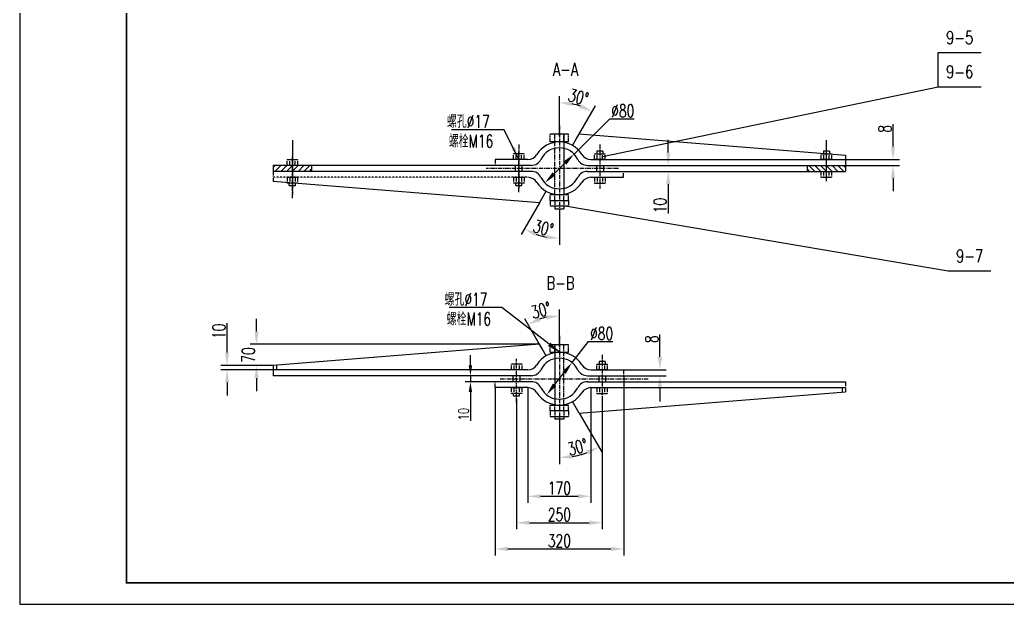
# Model space of a CAD drawing. Extents: x 10804 to 21355, y 4530 to 12940.
# Drawn here: x 17155 to 19467, y 4641 to 6010 of the extents above; entities that cross this region are included whole.
import ezdxf
from ezdxf.enums import TextEntityAlignment as Align

# ---------------------------------------------------------------- set-up
doc = ezdxf.new("R2010")
doc.units = 0
doc.header["$LTSCALE"] = 8
for name, pattern in [('ACAD_ISO10W100', [18, 12, -3, 0, -3]), ('CENTER', [2, 1.25, -0.25, 0.25, -0.25]), ('HIDDEN', [0.375, 0.25, -0.125])]:
    doc.linetypes.add(name, pattern=pattern)
for name, color, linetype in [('BZ', 7, 'Continuous'), ('K1', 4, 'Continuous'), ('tank', 1, 'Continuous'), ('tankx', 2, 'ACAD_ISO10W100')]:
    doc.layers.add(name, color=color, linetype=linetype)
doc.styles.add('hzfs', font='simplex.shx', dxfattribs={"width": 0.7, "bigfont": 'hzfs.shx'})
doc.styles.get("Standard").update_dxf_attribs({"font": 'txt', "width": 0.7, "bigfont": 'hztxt.shx'})
doc.dimstyles.get("Standard").update_dxf_attribs({"dimtxt": 0.18, "dimasz": 0.18, "dimexe": 0.18, "dimexo": 0.0625, "dimgap": 0.09, "dimtad": 0, "dimtih": 1, "dimtoh": 1, "dimdec": 4, "dimzin": 0, "dimdsep": 46, "dimtxsty": 'Standard', "dimcen": 0.09, "dimadec": 0, "dimazin": 0, "dimtfac": 1, "dimtdec": 4, "dimtofl": 0, "dimtmove": 0, "dimatfit": 3, "dimfxl": 1, "dimtolj": 1, "dimtzin": 0, "dimarcsym": 0})

# ---------------------------------------------------------------- blocks, each defined once
blk = doc.blocks.new('BORDER')
for p, q in [((0, 1), (0, 0)), ((0, 0), (1, 0))]:
    blk.add_line(p, q)
blk = doc.blocks.new('*D314')
at = {"color": 0, "lineweight": -2}
for p, q in [((17709, 5279.7), (17709, 5309.7)), ((18371.6, 5249.7), (17694, 5249.7)), ((17748.1, 5200.2), (17694, 5200.2)), ((17709, 5170.2), (17709, 5140.2))]:
    blk.add_line(p, q, dxfattribs=at)
at = {"color": 0}
for points in [[(17704, 5279.7), (17714, 5279.7), (17709, 5249.7)], [(17704, 5170.2), (17714, 5170.2), (17709, 5200.2)]]:
    blk.add_solid(points, dxfattribs=at)
at = {"layer": 'Defpoints', "color": 0}
for p in [(18371.6, 5249.7), (17709, 5200.2), (17748.1, 5200.2)]:
    blk.add_point(p, dxfattribs=at)
at = {"color": 0, "insert": (17690, 5225), "char_height": 30, "attachment_point": 5, "rotation": 90, "style": 'hzfs'}
blk.add_mtext('\\A1;70', dxfattribs=at)
blk = doc.blocks.new('*D315')
at = {"color": 0, "lineweight": -2}
for p, q in [((17640.1, 5230.2), (17640.1, 5299.3)), ((17748.1, 5200.2), (17625.1, 5200.2)), ((17748.1, 5190.2), (17625.1, 5190.2)), ((17640.1, 5160.2), (17640.1, 5130.2))]:
    blk.add_line(p, q, dxfattribs=at)
at = {"color": 0}
for points in [[(17635.1, 5230.2), (17645.1, 5230.2), (17640.1, 5200.2)], [(17635.1, 5160.2), (17645.1, 5160.2), (17640.1, 5190.2)]]:
    blk.add_solid(points, dxfattribs=at)
at = {"layer": 'Defpoints', "color": 0}
for p in [(17640.1, 5200.2), (17748.1, 5200.2), (17748.1, 5190.2)]:
    blk.add_point(p, dxfattribs=at)
at = {"color": 0, "insert": (17621.1, 5280.3), "char_height": 30, "attachment_point": 5, "rotation": 90, "style": 'hzfs'}
blk.add_mtext('\\A1;10', dxfattribs=at)
blk = doc.blocks.new('*D317')
at = {"color": 0, "lineweight": -2}
for p, q in [((18318, 5122.4), (18318, 4816.9)), ((18518.1, 5122.4), (18518.1, 4816.9)), ((18348, 4831.9), (18488.1, 4831.9))]:
    blk.add_line(p, q, dxfattribs=at)
at = {"color": 0}
for points in [[(18348, 4836.9), (18348, 4826.9), (18318, 4831.9)], [(18488.1, 4836.9), (18488.1, 4826.9), (18518.1, 4831.9)]]:
    blk.add_solid(points, dxfattribs=at)
at = {"layer": 'Defpoints', "color": 0}
for p in [(18318, 5122.4), (18518.1, 5122.4), (18518.1, 4831.9)]:
    blk.add_point(p, dxfattribs=at)
at = {"color": 0, "insert": (18418, 4850.9), "char_height": 30, "attachment_point": 5, "style": 'hzfs'}
blk.add_mtext('\\A1;250', dxfattribs=at)
blk = doc.blocks.new('*D318')
at = {"color": 0, "lineweight": -2}
for p, q in [((18568.6, 5176.2), (18568.6, 4755.6)), ((18267.5, 5148.2), (18267.5, 4755.6)), ((18297.5, 4770.6), (18538.6, 4770.6))]:
    blk.add_line(p, q, dxfattribs=at)
at = {"color": 0}
for points in [[(18297.5, 4775.6), (18297.5, 4765.6), (18267.5, 4770.6)], [(18538.6, 4775.6), (18538.6, 4765.6), (18568.6, 4770.6)]]:
    blk.add_solid(points, dxfattribs=at)
at = {"layer": 'Defpoints', "color": 0}
for p in [(18568.6, 5176.2), (18267.5, 5148.2), (18568.6, 4770.6)]:
    blk.add_point(p, dxfattribs=at)
at = {"color": 0, "insert": (18418, 4789.6), "char_height": 30, "attachment_point": 5, "style": 'hzfs'}
blk.add_mtext('\\A1;320', dxfattribs=at)
blk = doc.blocks.new('*D319')
at = {"color": 0, "lineweight": -2}
for p, q in [((18418, 5762.1), (18418, 5830.5)), ((18468.2, 5748.6), (18502.4, 5807.9))]:
    blk.add_line(p, q, dxfattribs=at)
blk.add_arc((18418, 5661.7), 153.8, 71.1942, 78.8058, dxfattribs=at)
at = {"color": 0}
for points in [[(18447.4, 5807.6), (18448.4, 5817.6), (18418, 5815.5)], [(18469.7, 5811.9), (18465.5, 5802.8), (18494.9, 5794.9)]]:
    blk.add_solid(points, dxfattribs=at)
at = {"layer": 'Defpoints', "color": 0}
for p in [(18470.6, 5806.2), (18418, 5762.1), (18418, 5736.9), (18468.2, 5748.6), (18458.2, 5731.3)]:
    blk.add_point(p, dxfattribs=at)
at = {"color": 0, "insert": (18462.8, 5828.6), "char_height": 30, "attachment_point": 5, "rotation": 345, "style": 'hzfs'}
blk.add_mtext('\\A1;30%%D', dxfattribs=at)
blk = doc.blocks.new('*D320')
at = {"color": 0, "lineweight": -2}
for p, q in [((18452.5, 5695.2), (18535.9, 5777.4)), ((18535.9, 5777.4), (18592.9, 5777.4)), ((18405.5, 5648.8), (18431.2, 5674.1))]:
    blk.add_line(p, q, dxfattribs=at)
at = {"color": 0}
for points in [[(18427.7, 5677.7), (18434.7, 5670.6), (18452.5, 5695.2)], [(18402, 5652.4), (18409.1, 5645.3), (18384.2, 5627.8)]]:
    blk.add_solid(points, dxfattribs=at)
at = {"layer": 'Defpoints', "color": 0}
for p in [(18452.5, 5695.2), (18384.2, 5627.8)]:
    blk.add_point(p, dxfattribs=at)
at = {"color": 0, "insert": (18566.4, 5796.4), "char_height": 30, "attachment_point": 5, "style": 'hzfs'}
blk.add_mtext('\\A1;%%C80', dxfattribs=at)
blk = doc.blocks.new('*D321')
at = {"color": 0, "lineweight": -2}
for p, q in [((18672.9, 5698.7), (18672.9, 5728.7)), ((18568.6, 5668.7), (18687.9, 5668.7)), ((18568.6, 5654.7), (18687.9, 5654.7)), ((18672.9, 5624.7), (18672.9, 5555.7))]:
    blk.add_line(p, q, dxfattribs=at)
at = {"color": 0}
for points in [[(18667.9, 5698.7), (18677.9, 5698.7), (18672.9, 5668.7)], [(18667.9, 5624.7), (18677.9, 5624.7), (18672.9, 5654.7)]]:
    blk.add_solid(points, dxfattribs=at)
at = {"layer": 'Defpoints', "color": 0}
for p in [(18568.6, 5668.7), (18672.9, 5668.7), (18568.6, 5654.7)]:
    blk.add_point(p, dxfattribs=at)
at = {"color": 0, "insert": (18653.9, 5574.7), "char_height": 30, "attachment_point": 5, "rotation": 90, "style": 'hzfs'}
blk.add_mtext('\\A1;10', dxfattribs=at)
blk = doc.blocks.new('*D322')
at = {"color": 0, "lineweight": -2}
for p, q in [((18418, 5269.4), (18418, 5331.1)), ((18367.9, 5256.1), (18337.1, 5309.4))]:
    blk.add_line(p, q, dxfattribs=at)
blk.add_arc((18418, 5169.2), 146.9, 101.7217, 108.2783, dxfattribs=at)
at = {"color": 0}
for points in [[(18387.7, 5318), (18388.7, 5308.1), (18418, 5316.1)], [(18374, 5304.1), (18369.9, 5313.3), (18344.6, 5296.4)]]:
    blk.add_solid(points, dxfattribs=at)
at = {"layer": 'Defpoints', "color": 0}
for p in [(18392.5, 5313.9), (18367.9, 5256.1), (18418, 5269.4), (18377.9, 5238.8), (18418, 5234.4)]:
    blk.add_point(p, dxfattribs=at)
at = {"color": 0, "insert": (18375.1, 5329.5), "char_height": 30, "attachment_point": 5, "rotation": 15, "style": 'hzfs'}
blk.add_mtext('\\A1;30%%d', dxfattribs=at)
blk = doc.blocks.new('*D323')
at = {"color": 0, "lineweight": -2}
for p, q in [((18447.7, 5206.9), (18486.5, 5256.1)), ((18486.5, 5256.1), (18543.5, 5256.1)), ((18406.9, 5155.1), (18429.2, 5183.4))]:
    blk.add_line(p, q, dxfattribs=at)
at = {"color": 0}
for points in [[(18425.2, 5186.5), (18433.1, 5180.3), (18447.7, 5206.9)], [(18403, 5158.2), (18410.8, 5152), (18388.3, 5131.5)]]:
    blk.add_solid(points, dxfattribs=at)
at = {"layer": 'Defpoints', "color": 0}
for p in [(18447.7, 5206.9), (18388.3, 5131.5)]:
    blk.add_point(p, dxfattribs=at)
at = {"color": 0, "insert": (18517, 5275.1), "char_height": 30, "attachment_point": 5, "style": 'hzfs'}
blk.add_mtext('\\A1;%%C80', dxfattribs=at)
blk = doc.blocks.new('*D324')
at = {"color": 0, "lineweight": -2}
for p, q in [((18344.2, 5148.2), (18344.2, 4878.8)), ((18491.9, 5148.2), (18491.9, 4878.8)), ((18374.2, 4893.8), (18461.9, 4893.8))]:
    blk.add_line(p, q, dxfattribs=at)
at = {"color": 0}
for points in [[(18374.2, 4898.8), (18374.2, 4888.8), (18344.2, 4893.8)], [(18461.9, 4898.8), (18461.9, 4888.8), (18491.9, 4893.8)]]:
    blk.add_solid(points, dxfattribs=at)
at = {"layer": 'Defpoints', "color": 0}
for p in [(18344.2, 5148.2), (18491.9, 5148.2), (18491.9, 4893.8)]:
    blk.add_point(p, dxfattribs=at)
at = {"color": 0, "insert": (18418, 4912.8), "char_height": 30, "attachment_point": 5, "style": 'hzfs'}
blk.add_mtext('\\A1;170', dxfattribs=at)
blk = doc.blocks.new('*D325')
at = {"color": 0, "lineweight": -2}
for p, q in [((18209.8, 5200.2), (18209.8, 5224.2)), ((18267.8, 5176.2), (18197.8, 5176.2)), ((18267.5, 5162.2), (18197.8, 5162.2)), ((18209.8, 5176.2), (18209.8, 5162.2)), ((18209.8, 5138.2), (18209.8, 5070.4))]:
    blk.add_line(p, q, dxfattribs=at)
at = {"color": 0}
for points in [[(18205.8, 5200.2), (18213.8, 5200.2), (18209.8, 5176.2)], [(18205.8, 5138.2), (18213.8, 5138.2), (18209.8, 5162.2)]]:
    blk.add_solid(points, dxfattribs=at)
at = {"layer": 'Defpoints', "color": 0}
for p in [(18209.8, 5162.2), (18267.5, 5162.2), (18267.8, 5176.2)]:
    blk.add_point(p, dxfattribs=at)
at = {"color": 0, "insert": (18193.8, 5086.4), "char_height": 24, "attachment_point": 5, "rotation": 90, "style": 'hzfs'}
blk.add_mtext('\\A1;10', dxfattribs=at)
blk = doc.blocks.new('*D326')
at = {"color": 0, "lineweight": -2}
for p, q in [((18464.5, 5088.7), (18517.9, 4996.2)), ((18418, 5067.3), (18418, 4969.4))]:
    blk.add_line(p, q, dxfattribs=at)
blk.add_arc((18418, 5169.2), 184.8, 279.3126, 290.6874, dxfattribs=at)
at = {"color": 0}
for points in [[(18481.2, 5000.9), (18485.5, 4991.8), (18510.4, 5009.2)], [(18448.3, 4981.9), (18447.5, 4991.9), (18418, 4984.4)]]:
    blk.add_solid(points, dxfattribs=at)
at = {"layer": 'Defpoints', "color": 0}
for p in [(18418, 5234.4), (18449, 5115.5), (18464.5, 5088.7), (18418, 5067.3), (18450.1, 4987.3)]:
    blk.add_point(p, dxfattribs=at)
at = {"color": 0, "insert": (18460.9, 5009.1), "char_height": 30, "attachment_point": 5, "rotation": 15, "style": 'hzfs'}
blk.add_mtext('\\A1;30%%D', dxfattribs=at)
blk = doc.blocks.new('*D327')
at = {"color": 0, "lineweight": -2}
for p, q in [((18653.4, 5220.2), (18653.4, 5272.7)), ((18568.6, 5190.2), (18668.4, 5190.2)), ((18568.6, 5176.2), (18668.4, 5176.2)), ((18653.4, 5146.2), (18653.4, 5116.2))]:
    blk.add_line(p, q, dxfattribs=at)
at = {"color": 0}
for points in [[(18648.4, 5220.2), (18658.4, 5220.2), (18653.4, 5190.2)], [(18648.4, 5146.2), (18658.4, 5146.2), (18653.4, 5176.2)]]:
    blk.add_solid(points, dxfattribs=at)
at = {"layer": 'Defpoints', "color": 0}
for p in [(18568.6, 5190.2), (18653.4, 5190.2), (18568.6, 5176.2)]:
    blk.add_point(p, dxfattribs=at)
at = {"color": 0, "insert": (18634.4, 5261.7), "char_height": 30, "attachment_point": 5, "rotation": 90, "style": 'hzfs'}
blk.add_mtext('\\A1;8', dxfattribs=at)
blk = doc.blocks.new('*D328')
at = {"color": 0, "lineweight": -2}
for p, q in [((18371.6, 5581.2), (18328.7, 5506.9)), ((18418, 5559.8), (18418, 5483))]:
    blk.add_line(p, q, dxfattribs=at)
blk.add_arc((18418, 5661.7), 163.7, 250.512, 259.488, dxfattribs=at)
at = {"color": 0}
for points in [[(18361.3, 5502.8), (18365.5, 5511.9), (18336.2, 5519.9)], [(18388.6, 5505.7), (18387.7, 5495.8), (18418, 5498)]]:
    blk.add_solid(points, dxfattribs=at)
at = {"layer": 'Defpoints', "color": 0}
for p in [(18418, 5726.9), (18387, 5608), (18371.6, 5581.2), (18418, 5559.8), (18362, 5507.9)]:
    blk.add_point(p, dxfattribs=at)
at = {"color": 0, "insert": (18380.6, 5521.9), "char_height": 30, "attachment_point": 5, "rotation": 345, "style": 'hzfs'}
blk.add_mtext('\\A1;30%%d', dxfattribs=at)
blk = doc.blocks.new('*D224')
at = {"color": 0, "lineweight": -2}
for p, q in [((19199.2, 5712.7), (19199.2, 5765.2)), ((19088, 5682.7), (19214.2, 5682.7)), ((19088, 5668.7), (19214.2, 5668.7)), ((19199.2, 5638.7), (19199.2, 5608.7))]:
    blk.add_line(p, q, dxfattribs=at)
at = {"color": 0}
for points in [[(19194.2, 5712.7), (19204.2, 5712.7), (19199.2, 5682.7)], [(19194.2, 5638.7), (19204.2, 5638.7), (19199.2, 5668.7)]]:
    blk.add_solid(points, dxfattribs=at)
at = {"layer": 'Defpoints', "color": 0}
for p in [(19088, 5682.7), (19088, 5668.7), (19199.2, 5682.7)]:
    blk.add_point(p, dxfattribs=at)
at = {"color": 0, "insert": (19180.2, 5754.2), "char_height": 30, "attachment_point": 5, "rotation": 90, "style": 'hzfs'}
blk.add_mtext('\\A1;8', dxfattribs=at)

msp = doc.modelspace()

# ---------------------------------------------------------------- hatches: boundary and pattern name
h = msp.add_hatch()
h.set_pattern_fill('ANSI31', color=256, scale=3, angle=90, style=0)
h.set_pattern_definition([(45, (44723.543, 13147.826), (6.735192, -6.735192), [])])
h.paths.add_polyline_path([(17838.03788, 5668.72723), (17838.03788, 5654.72723), (17748.10038, 5654.72723), (17748.10038, 5668.72723)])
h = msp.add_hatch()
h.set_pattern_fill('ANSI31', color=256, scale=3, angle=90, style=0)
h.set_pattern_definition([(135, (-7887.468, 13147.826), (-6.735192, -6.735192), [])])
h.paths.add_polyline_path([(18998.03788, 5668.72723), (18998.03788, 5654.72723), (19087.97538, 5654.72723), (19087.97538, 5668.72723)])

# ---------------------------------------------------------------- linework, layer by layer
for p, q in [((17154.7009, 7611.05802), (17154.7009, 4641.05802)), ((17154.7009, 4641.05802), (21354.7009, 4641.05802))]:
    msp.add_line(p, q)
at = {"color": 0, "linetype": 'ByBlock'}
for p, q in [((18418.03788, 5736.86064), (18418.03788, 5762.06915)), ((18458.19497, 5731.28135), (18468.20884, 5748.62588)), ((18377.88079, 5238.78096), (18367.86692, 5256.12548)), ((18418.03788, 5244.36024), (18418.03788, 5269.56875))]:
    msp.add_line(p, q, dxfattribs=at)
at = {"color": 7, "linetype": 'CENTER'}
for p, q in [((18418.03788, 5761.87955), (18418.03788, 5726.94655)), ((18322.9891, 5717.78148), (18322.9891, 5614.89661)), ((18418.03788, 5726.94658), (18418.03788, 5559.794)), ((18513.08666, 5717.78148), (18513.08666, 5614.89661)), ((18513.08666, 5717.55079), (18513.08666, 5620.63873)), ((17793.21001, 5703.78148), (17793.21001, 5600.89661)), ((17793.21001, 5592.31125), (17793.21001, 5689.22332)), ((18322.9891, 5605.90366), (18322.9891, 5702.81572)), ((18556.4687, 5661.72723), (18246.90823, 5661.72723)), ((18418.03788, 5269.37915), (18418.03788, 5234.44615)), ((18418.03788, 5234.44618), (18418.03788, 5067.2936)), ((18518.08666, 5225.28108), (18518.08666, 5122.39621)), ((18518.08666, 5225.0504), (18518.08666, 5128.13834)), ((18317.9891, 5113.17258), (18317.9891, 5216.05745)), ((18317.9891, 5113.40326), (18317.9891, 5210.31532)), ((18279.60706, 5169.22683), (18625.84238, 5169.22683))]:
    msp.add_line(p, q, dxfattribs=at)
at = {"color": 1}
for p, q in [((18439.37121, 5741.73708), (18396.70455, 5741.73708)), ((18449.03788, 5715.4208), (18464.51227, 5742.22322)), ((18464.51227, 5742.22322), (19087.97538, 5692.72723)), ((18439.37121, 5723.72723), (18396.70455, 5723.72723)), ((18335.66739, 5696.02021), (18310.77913, 5696.02021)), ((18500.64253, 5696.06023), (18525.5308, 5696.06023)), ((18520.1976, 5701.9121), (18505.97573, 5701.9121)), ((19030.73492, 5696.06023), (19055.62318, 5696.06023)), ((19050.28998, 5701.9121), (19036.06812, 5701.9121)), ((19087.97538, 5692.72723), (19087.97538, 5654.72723)), ((17748.10038, 5668.72723), (17748.10038, 5654.72723)), ((18267.51295, 5668.72723), (17748.10038, 5668.72723)), ((17805.74714, 5682.02021), (17780.85887, 5682.02021)), ((17805.74714, 5668.72723), (17780.85887, 5668.72723)), ((17838.03788, 5668.72723), (17838.03788, 5654.72723)), ((18344.19345, 5682.72723), (18267.51295, 5682.72723)), ((18352.42538, 5668.72723), (18267.51295, 5668.72723)), ((18335.66739, 5682.72723), (18310.77913, 5682.72723)), ((18483.65038, 5668.72723), (19087.97538, 5668.72723)), ((18491.88231, 5682.72723), (19087.97538, 5682.72723)), ((18525.5308, 5682.72723), (18500.64253, 5682.72723)), ((18525.5308, 5682.72723), (18500.64253, 5682.72723)), ((18998.03788, 5668.72723), (18998.03788, 5654.72723)), ((19055.62318, 5682.72723), (19030.73492, 5682.72723)), ((19055.62318, 5682.72723), (19030.73492, 5682.72723)), ((18352.42538, 5654.72723), (17748.10038, 5654.72723)), ((17838.03788, 5654.72723), (17748.10038, 5654.72723)), ((18483.65038, 5654.72723), (18568.56281, 5654.72723)), ((18568.56281, 5654.72723), (19087.97538, 5654.72723)), ((19030.32862, 5654.72723), (19055.21689, 5654.72723)), ((19030.32862, 5641.43424), (19055.21689, 5641.43424)), ((18371.56349, 5581.23123), (17748.10038, 5630.72723)), ((17780.45258, 5640.72723), (17805.34084, 5640.72723)), ((17780.45258, 5640.72723), (17805.34084, 5640.72723)), ((17805.34084, 5627.39423), (17780.45258, 5627.39423)), ((17785.78578, 5621.54236), (17800.00764, 5621.54236)), ((18310.54496, 5640.72723), (18335.43323, 5640.72723)), ((18310.54496, 5640.72723), (18335.43323, 5640.72723)), ((18335.43323, 5627.39423), (18310.54496, 5627.39423)), ((18315.87816, 5621.54236), (18330.10003, 5621.54236)), ((18491.88231, 5640.72723), (18568.56281, 5640.72723)), ((18500.40836, 5640.72723), (18525.29663, 5640.72723)), ((18500.40836, 5627.43424), (18525.29663, 5627.43424)), ((18371.56349, 5581.23123), (18387.03788, 5608.03365)), ((18439.37121, 5599.72723), (18396.70455, 5599.72723)), ((18396.70455, 5586.39389), (18439.37121, 5586.39389)), ((18396.70455, 5586.39389), (18439.37121, 5586.39389)), ((18439.37121, 5573.06056), (18396.70455, 5573.06056)), ((18407.37121, 5567.20854), (18428.70455, 5567.20854)), ((18371.56349, 5249.72283), (17748.10038, 5200.22683)), ((18387.03788, 5222.9204), (18371.56349, 5249.72283)), ((18396.70455, 5249.23668), (18439.37121, 5249.23668)), ((18396.70455, 5231.22683), (18439.37121, 5231.22683)), ((18330.66739, 5203.51981), (18305.77913, 5203.51981)), ((18505.64253, 5203.55983), (18530.5308, 5203.55983)), ((18525.1976, 5209.4117), (18510.97573, 5209.4117)), ((17748.10038, 5200.22683), (17748.10038, 5176.22683)), ((18344.19345, 5190.22683), (17748.10038, 5190.22683)), ((17756.03788, 5200.85698), (17756.03788, 5190.22683)), ((18330.66739, 5190.22683), (18305.77913, 5190.22683)), ((18491.88231, 5190.22683), (18568.56281, 5190.22683)), ((18530.5308, 5190.22683), (18505.64253, 5190.22683)), ((18530.5308, 5190.22683), (18505.64253, 5190.22683)), ((18352.42538, 5176.22683), (17748.10038, 5176.22683)), ((18352.42538, 5162.22683), (18267.51295, 5162.22683)), ((18483.65038, 5176.22683), (18568.56281, 5176.22683)), ((18483.65038, 5162.22683), (19087.97538, 5162.22683)), ((18344.19345, 5148.22683), (18267.51295, 5148.22683)), ((18305.54496, 5148.22683), (18330.43323, 5148.22683)), ((18305.54496, 5148.22683), (18330.43323, 5148.22683)), ((18330.43323, 5134.89383), (18305.54496, 5134.89383)), ((18464.51227, 5088.73083), (19087.97538, 5138.22683)), ((18491.88231, 5148.22683), (19087.97538, 5148.22683)), ((18505.40836, 5148.22683), (18530.29663, 5148.22683)), ((18505.40836, 5134.93384), (18530.29663, 5134.93384)), ((18310.87816, 5129.04196), (18325.10003, 5129.04196)), ((18464.51227, 5088.73083), (18449.03788, 5115.53325)), ((18396.70455, 5107.22683), (18439.37121, 5107.22683)), ((18439.37121, 5093.8935), (18396.70455, 5093.8935)), ((18439.37121, 5093.8935), (18396.70455, 5093.8935)), ((18396.70455, 5080.56016), (18439.37121, 5080.56016)), ((18428.70455, 5074.70815), (18407.37121, 5074.70815))]:
    msp.add_line(p, q, dxfattribs=at)
at = {"color": 1, "linetype": 'CENTER'}
for p, q in [((18396.70455, 5723.72723), (18396.70455, 5741.73708)), ((18407.37121, 5586.39389), (18407.37121, 5741.73708)), ((18428.70455, 5723.72723), (18428.70455, 5741.73708)), ((18439.37121, 5723.72723), (18439.37121, 5741.73708)), ((18310.77913, 5682.72723), (18310.77913, 5696.02021)), ((18317.00119, 5682.72723), (18317.00119, 5696.02021)), ((18329.44533, 5682.72723), (18329.44533, 5696.02021)), ((18335.66739, 5682.72723), (18335.66739, 5696.02021)), ((18500.64253, 5682.72723), (18500.64253, 5696.06023)), ((18505.97573, 5701.9121), (18505.97573, 5696.06023)), ((18506.8646, 5682.72723), (18506.8646, 5696.06023)), ((18519.30873, 5682.72723), (18519.30873, 5696.06023)), ((18520.1976, 5701.9121), (18520.1976, 5696.06023)), ((18525.5308, 5682.72723), (18525.5308, 5696.06023)), ((19030.73492, 5682.72723), (19030.73492, 5696.06023)), ((19036.06812, 5701.9121), (19036.06812, 5696.06023)), ((19036.95698, 5682.72723), (19036.95698, 5696.06023)), ((19049.40112, 5682.72723), (19049.40112, 5696.06023)), ((19050.28998, 5701.9121), (19050.28998, 5696.06023)), ((19055.62318, 5682.72723), (19055.62318, 5696.06023)), ((17780.85887, 5668.72723), (17780.85887, 5682.02021)), ((17787.08094, 5668.72723), (17787.08094, 5682.02021)), ((17799.52507, 5668.72723), (17799.52507, 5682.02021)), ((17805.74714, 5668.72723), (17805.74714, 5682.02021)), ((18267.51295, 5682.72723), (18267.51295, 5668.72723)), ((17748.10038, 5654.72723), (17748.10038, 5630.72723)), ((18568.56281, 5640.72723), (18568.56281, 5654.72723)), ((19030.32862, 5654.72723), (19030.32862, 5641.43424)), ((19036.55069, 5654.72723), (19036.55069, 5641.43424)), ((19048.99482, 5654.72723), (19048.99482, 5641.43424)), ((19055.21689, 5654.72723), (19055.21689, 5641.43424)), ((17780.45258, 5640.72723), (17780.45258, 5627.39423)), ((17785.78578, 5621.54236), (17785.78578, 5627.39423)), ((17786.67464, 5640.72723), (17786.67464, 5627.39423)), ((17799.11878, 5640.72723), (17799.11878, 5627.39423)), ((17800.00764, 5621.54236), (17800.00764, 5627.39423)), ((17805.34084, 5640.72723), (17805.34084, 5627.39423)), ((18310.54496, 5640.72723), (18310.54496, 5627.39423)), ((18315.87816, 5621.54236), (18315.87816, 5627.39423)), ((18316.76703, 5640.72723), (18316.76703, 5627.39423)), ((18329.21116, 5640.72723), (18329.21116, 5627.39423)), ((18330.10003, 5621.54236), (18330.10003, 5627.39423)), ((18335.43323, 5640.72723), (18335.43323, 5627.39423)), ((18500.40836, 5640.72723), (18500.40836, 5627.43424)), ((18506.63043, 5640.72723), (18506.63043, 5627.43424)), ((18519.07456, 5640.72723), (18519.07456, 5627.43424)), ((18525.29663, 5640.72723), (18525.29663, 5627.43424)), ((18396.70455, 5586.39389), (18396.70455, 5599.72723)), ((18428.70455, 5586.39389), (18428.70455, 5600.84768)), ((18439.37121, 5586.39389), (18439.37121, 5599.72723)), ((18396.70455, 5586.39389), (18396.70455, 5573.06056)), ((18407.37121, 5586.39389), (18407.37121, 5573.06056)), ((18428.70455, 5586.39389), (18428.70455, 5573.06056)), ((18439.37121, 5586.39389), (18439.37121, 5573.06056)), ((18396.70455, 5231.22683), (18396.70455, 5249.23668)), ((18407.37121, 5231.22683), (18407.37121, 5249.23668)), ((18428.70455, 5093.8935), (18428.70455, 5249.23668)), ((18439.37121, 5231.22683), (18439.37121, 5249.23668)), ((18305.77913, 5190.22683), (18305.77913, 5203.51981)), ((18312.00119, 5190.22683), (18312.00119, 5203.51981)), ((18324.44533, 5190.22683), (18324.44533, 5203.51981)), ((18330.66739, 5190.22683), (18330.66739, 5203.51981)), ((18505.64253, 5190.22683), (18505.64253, 5203.55983)), ((18510.97573, 5209.4117), (18510.97573, 5203.55983)), ((18511.8646, 5190.22683), (18511.8646, 5203.55983)), ((18524.30873, 5190.22683), (18524.30873, 5203.55983)), ((18525.1976, 5209.4117), (18525.1976, 5203.55983)), ((18530.5308, 5190.22683), (18530.5308, 5203.55983)), ((18568.56281, 5190.22683), (18568.56281, 5176.22683)), ((18267.51295, 5148.22683), (18267.51295, 5162.22683)), ((19087.97538, 5162.22683), (19087.97538, 5138.22683)), ((18305.54496, 5148.22683), (18305.54496, 5134.89383)), ((18310.87816, 5129.04196), (18310.87816, 5134.89383)), ((18311.76703, 5148.22683), (18311.76703, 5134.89383)), ((18324.21116, 5148.22683), (18324.21116, 5134.89383)), ((18325.10003, 5129.04196), (18325.10003, 5134.89383)), ((18330.43323, 5148.22683), (18330.43323, 5134.89383)), ((18505.40836, 5148.22683), (18505.40836, 5134.93384)), ((18511.63043, 5148.22683), (18511.63043, 5134.93384)), ((18524.07456, 5148.22683), (18524.07456, 5134.93384)), ((18530.29663, 5148.22683), (18530.29663, 5134.93384)), ((19079.97538, 5148.22683), (19079.97538, 5137.59172)), ((18396.70455, 5093.8935), (18396.70455, 5107.22683)), ((18396.70455, 5093.8935), (18396.70455, 5080.56016)), ((18407.37121, 5093.8935), (18407.37121, 5108.34728)), ((18407.37121, 5093.8935), (18407.37121, 5080.56016)), ((18428.70455, 5093.8935), (18428.70455, 5080.56016)), ((18439.37121, 5093.8935), (18439.37121, 5107.22683)), ((18439.37121, 5093.8935), (18439.37121, 5080.56016))]:
    msp.add_line(p, q, dxfattribs=at)
at = {"color": 1, "linetype": 'Continuous'}
for p, q in [((18428.70455, 5741.73708), (18428.70455, 5661.785)), ((18314.9893, 5654.72723), (18314.9893, 5668.72723)), ((18330.9889, 5654.72723), (18330.9889, 5668.72723)), ((18505.08686, 5668.72723), (18505.08686, 5654.72723)), ((18521.08646, 5668.72723), (18521.08646, 5654.72723)), ((18428.70455, 5661.78503), (18428.70455, 5600.41829)), ((18407.37121, 5573.06056), (18407.37121, 5567.20854)), ((18428.70455, 5573.06056), (18428.70455, 5567.20854)), ((18407.37121, 5249.23668), (18407.37121, 5169.28461)), ((18309.9893, 5162.22683), (18309.9893, 5176.22683)), ((18325.9889, 5162.22683), (18325.9889, 5176.22683)), ((18407.37121, 5169.28464), (18407.37121, 5107.91789)), ((18510.08686, 5176.22683), (18510.08686, 5162.22683)), ((18526.08646, 5176.22683), (18526.08646, 5162.22683)), ((18407.37121, 5080.56016), (18407.37121, 5074.70815)), ((18428.70455, 5080.56016), (18428.70455, 5074.70815))]:
    msp.add_line(p, q, dxfattribs=at)
at = {"color": 1}
for centre, radius, start, end in [((18418.03788, 5661.72723), 62, 31.92006633, 148.07993367), ((18344.19345, 5707.72723), 25, 270, 328.07993367), ((18418.03788, 5661.72723), 48, 25.99904491, 154.00095509), ((18491.88231, 5707.72723), 25, 211.92006633, 270), ((18352.42538, 5693.72723), 25, 270, 334.00095509), ((18483.65038, 5693.72723), 25, 205.99904491, 270), ((18352.42538, 5629.72723), 25, 25.99904491, 90), ((18483.65038, 5629.72723), 25, 90, 154.00095509), ((18344.19345, 5615.72723), 25, 31.92006633, 90), ((18418.03788, 5661.72723), 62, 211.92006633, 328.07993367), ((18418.03788, 5661.72723), 48, 205.99904491, 334.00095509), ((18491.88231, 5615.72723), 25, 90, 148.07993367), ((18418.03788, 5169.22683), 62, 31.92006633, 148.07993367), ((18344.19345, 5215.22683), 25, 270, 328.07993367), ((18418.03788, 5169.22683), 48, 25.99904491, 154.00095509), ((18491.88231, 5215.22683), 25, 211.92006633, 270), ((18352.42538, 5201.22683), 25, 270, 334.00095509), ((18483.65038, 5201.22683), 25, 205.99904491, 270), ((18352.42538, 5137.22683), 25, 25.99904491, 90), ((18483.65038, 5137.22683), 25, 90, 154.00095509), ((18344.19345, 5123.22683), 25, 31.92006633, 90), ((18418.03788, 5169.22683), 62, 211.92006633, 328.07993367), ((18418.03788, 5169.22683), 48, 205.99904491, 334.00095509), ((18491.88231, 5123.22683), 25, 90, 148.07993367)]:
    msp.add_arc(centre, radius, start, end, dxfattribs=at)
at = {"layer": 'BZ'}
for points in [[(19305.18297, 5852.8361), (19305.18297, 5932.8361), (19405.18297, 5932.8361)], [(18519.30873, 5689.74336), (19305.18297, 5852.8361), (19405.18297, 5852.8361)], [(18436.21818, 5573.06056), (19328.57409, 5421.66891), (19428.57409, 5421.66891)]]:
    msp.add_lwpolyline(points, dxfattribs=at)
at = {"layer": 'Defpoints', "color": 0, "linetype": 'ByBlock'}
for p in [(18418.03788, 5761.87955), (18458.16372, 5731.22723), (18458.16372, 5731.22723), (18322.9891, 5696.02021), (17793.06884, 5682.02021), (18267.51295, 5676.72723), (18267.51295, 5676.72723), (18579.99261, 5665.22723), (17748.10038, 5654.72723), (17748.10038, 5648.72723), (18568.56281, 5646.72723), (18568.56281, 5646.72723), (19043.00692, 5641.43424), (18513.08666, 5627.43424), (18418.03788, 5576.46973), (18418.03788, 5269.37915), (18377.91204, 5238.72683), (18377.91204, 5238.72683), (18317.9891, 5203.51981), (18568.56281, 5184.22683), (18568.56281, 5184.22683), (18256.08315, 5172.72683), (19087.97538, 5162.22683), (19087.97538, 5156.22683), (18267.51295, 5154.22683), (18267.51295, 5154.22683), (18518.08666, 5134.93384), (18418.03788, 5083.96933)]:
    msp.add_point(p, dxfattribs=at)
at = {"layer": 'K1', "const_width": 4}
msp.add_lwpolyline([(21304.7009, 4691.05802), (21304.7009, 7561.05802), (17404.7009, 7561.05802), (17404.7009, 4691.05802)], close=True, dxfattribs=at)
at = {"layer": 'tank', "color": 7, "linetype": 'HIDDEN', "ltscale": 0.03}
msp.add_line((18344.19345, 5640.72723), (17748.10038, 5640.72723), dxfattribs=at)
at = {"layer": 'tankx'}
for p, q in [((17793.03788, 5727.49831), (17793.03788, 5606.33985)), ((19043.03788, 5727.49831), (19043.03788, 5606.33985))]:
    msp.add_line(p, q, dxfattribs=at)

# ---------------------------------------------------------------- block references
at = {"xscale": 4200, "yscale": 2970, "zscale": 4200}
msp.add_blockref('BORDER', (17154.7009, 4641.05802), dxfattribs=at)

# ---------------------------------------------------------------- texts
at = {"color": 3, "char_height": 30, "attachment_point": 6, "style": 'hzfs'}
for s, insert in [('\\A1;螺孔%%C17', (18255.03718, 5771.59662)), ('\\A1;螺栓M16', (18263.19009, 5725.47645)), ('\\A1;螺孔%%C17', (18249.58695, 5355.20594)), ('\\A1;螺栓M16', (18258.18863, 5309.08577))]:
    msp.add_mtext(s, dxfattribs=dict(at, insert=insert))
at = {"layer": 'BZ', "style": 'hzfs', "width": 0.75}
for s, p in [('9-5', (19355.18297, 5952.8361)), ('9-6', (19355.18297, 5872.8361)), ('9-7', (19378.57409, 5441.66891))]:
    msp.add_text(s, height=30, dxfattribs=at).set_placement(p, align=Align.CENTER)
at = {"layer": 'tankx', "color": 7, "style": 'hzfs', "width": 0.75}
for s, p in [('A-A', (18432.44894, 5893.58858)), ('B-B', (18420.59768, 5393.4408))]:
    msp.add_text(s, height=30, dxfattribs=at).set_placement(p, align=Align.MIDDLE)

# ---------------------------------------------------------------- dimensions: what is measured, and where the dimension line sits
at = {"color": 3}
for base, line1, line2, text, picture, middle in [((18470.6386, 5806.24651), ((18458.19497, 5731.28135), (18468.20884, 5748.62588)), ((18418.03788, 5736.86064), (18418.03788, 5762.06915)), '30%%D', '*D319', (18462.76031, 5828.63361)), ((18362.03401, 5507.85786), ((18418.03788, 5726.94658), (18418.03788, 5559.794)), ((18371.56349, 5581.23123), (18387.03788, 5608.03365)), '30%%d', '*D328', (18380.57528, 5521.91491)), ((18392.52958, 5313.89158), ((18418.03788, 5269.37915), (18418.03788, 5234.44615)), ((18377.88079, 5238.78096), (18367.86692, 5256.12548)), '30%%d', '*D322', (18375.10072, 5329.47049)), ((18450.12432, 4987.2556), ((18464.51227, 5088.73083), (18449.03788, 5115.53325)), ((18418.03788, 5234.44618), (18418.03788, 5067.2936)), '30%%D', '*D326', (18460.9445, 5009.09716))]:
    dim = msp.add_angular_dim_2l(base=base, line1=line1, line2=line2, text=text, dimstyle='Standard', override={"dimtxt": 30, "dimasz": 30, "dimexe": 15, "dimexo": 0, "dimgap": 4, "dimtad": 1, "dimtih": 0, "dimdec": 0, "dimzin": 8, "dimtxsty": 'hzfs', "dimcen": 0, "dimazin": 2, "dimtfac": 0.8, "dimtdec": 0, "dimtix": 1, "dimatfit": 2, "dimtzin": 8}, dxfattribs=at)
    dim.commit()
    dim.dimension.update_dxf_attribs({"geometry": picture, "text_midpoint": middle})
for p1, p2, picture, middle in [((18384.18052, 5627.77684), (18452.53448, 5695.18408), '*D320', (18566.4495, 5777.44376)), ((18388.34882, 5131.50999), (18447.72693, 5206.94367), '*D323', (18516.95894, 5256.14863))]:
    dim = msp.add_diameter_dim_2p(p1=p1, p2=p2, text='%%C80', dimstyle='Standard', override={"dimtxt": 30, "dimasz": 30, "dimexe": 15, "dimexo": 0, "dimgap": 4, "dimtad": 1, "dimtih": 0, "dimzin": 8, "dimtxsty": 'hzfs', "dimcen": 0, "dimtfac": 0.8, "dimtix": 1, "dimatfit": 2, "dimtzin": 8}, dxfattribs=at)
    dim.commit()
    dim.dimension.update_dxf_attribs({"geometry": picture, "text_midpoint": middle, "dimtype": 163})
for base, p1, p2, text, override, picture, middle in [((19199.23395, 5682.72723), (19087.97538, 5668.72723), (19087.97538, 5682.72723), '8', {"dimtxt": 30, "dimasz": 30, "dimexe": 15, "dimexo": 0, "dimgap": 4, "dimtad": 1, "dimtih": 0, "dimtoh": 0, "dimzin": 8, "dimtxsty": 'hzfs', "dimcen": 0, "dimtfac": 0.8, "dimtix": 1, "dimatfit": 2, "dimtzin": 8}, '*D224', (19199.23395, 5754.22723)), ((18672.94218, 5668.72723), (18568.56281, 5654.72723), (18568.56281, 5668.72723), '10', {"dimtxt": 30, "dimasz": 30, "dimexe": 15, "dimexo": 0, "dimgap": 4, "dimtad": 1, "dimtih": 0, "dimtoh": 0, "dimzin": 8, "dimtxsty": 'hzfs', "dimcen": 0, "dimtfac": 0.8, "dimtix": 1, "dimatfit": 2, "dimtzin": 8}, '*D321', (18672.94218, 5574.6558)), ((17640.09468, 5200.22683), (17748.10038, 5190.22683), (17748.10038, 5200.22683), '10', {"dimtxt": 30, "dimasz": 30, "dimexe": 15, "dimexo": 0, "dimgap": 4, "dimtad": 1, "dimtih": 0, "dimtoh": 0, "dimzin": 8, "dimtxsty": 'hzfs', "dimcen": 0, "dimtfac": 0.8, "dimtix": 1, "dimatfit": 2, "dimtzin": 8}, '*D315', (17640.09468, 5280.29826)), ((17709.04489, 5200.22683), (18371.56349, 5249.72283), (17748.10038, 5200.22683), '70', {"dimtxt": 30, "dimasz": 30, "dimexe": 15, "dimexo": 0, "dimgap": 4, "dimtad": 1, "dimtih": 0, "dimzin": 8, "dimtxsty": 'hzfs', "dimcen": 0, "dimtfac": 0.8, "dimtix": 1, "dimatfit": 2, "dimtzin": 8}, '*D314', (17709.04489, 5224.97483)), ((18653.40505, 5190.22683), (18568.56281, 5176.22683), (18568.56281, 5190.22683), '8', {"dimtxt": 30, "dimasz": 30, "dimexe": 15, "dimexo": 0, "dimgap": 4, "dimtad": 1, "dimtih": 0, "dimtoh": 0, "dimzin": 8, "dimtxsty": 'hzfs', "dimcen": 0, "dimtfac": 0.8, "dimtix": 1, "dimatfit": 2, "dimtzin": 8}, '*D327', (18653.40505, 5261.72683)), ((18209.80803, 5162.22683), (18267.78803, 5176.22683), (18267.51295, 5162.22683), '10', {"dimtxt": 24, "dimasz": 24, "dimexe": 12, "dimexo": 0, "dimgap": 4, "dimtad": 1, "dimtih": 0, "dimtoh": 0, "dimzin": 8, "dimtxsty": 'hzfs', "dimcen": 0, "dimtfac": 0.8, "dimtix": 1, "dimtofl": 1, "dimatfit": 2, "dimtzin": 8}, '*D325', (18209.80803, 5086.4379))]:
    dim = msp.add_linear_dim(base=base, p1=p1, p2=p2, angle=90, text=text, dimstyle='Standard', override=override, dxfattribs=at)
    dim.commit()
    dim.dimension.update_dxf_attribs({"geometry": picture, "text_midpoint": middle, "dimtype": 160})
for base, p1, p2, text, picture, middle in [((18568.56281, 4770.64498), (18267.51295, 5148.22683), (18568.56281, 5176.22683), '320', '*D318', (18418.03788, 4789.64498)), ((18491.88231, 4893.77039), (18344.19345, 5148.22683), (18491.88231, 5148.22683), '170', '*D324', (18418.03788, 4912.77039)), ((18518.08666, 4831.92533), (18317.9891, 5122.39621), (18518.08666, 5122.39621), '250', '*D317', (18418.03788, 4850.92533))]:
    dim = msp.add_linear_dim(base=base, p1=p1, p2=p2, text=text, dimstyle='Standard', override={"dimtxt": 30, "dimasz": 30, "dimexe": 15, "dimexo": 0, "dimgap": 4, "dimtad": 1, "dimtih": 0, "dimzin": 8, "dimtxsty": 'hzfs', "dimcen": 0, "dimtfac": 0.8, "dimtix": 1, "dimatfit": 2, "dimtzin": 8}, dxfattribs=at)
    dim.commit()
    dim.dimension.update_dxf_attribs({"geometry": picture, "text_midpoint": middle})

# ---------------------------------------------------------------- leaders
at = {"annotation_type": 0, "has_hookline": 1, "hookline_direction": 1, "text_width": 89.32}
for points in [[(18322.9891, 5682.72723), (18289.03718, 5751.99662), (18259.03718, 5751.99662)], [(18418.03788, 5231.22683), (18283.58695, 5335.60594), (18253.58695, 5335.60594)]]:
    msp.add_leader(points, dimstyle='Standard', override={"dimtxt": 30, "dimasz": 30, "dimexe": 15, "dimexo": 0, "dimgap": 4, "dimtad": 1, "dimtih": 0, "dimzin": 8, "dimtxsty": 'hzfs', "dimcen": 0, "dimtfac": 0.8, "dimtix": 1, "dimtzin": 8}, dxfattribs=at)

doc.saveas('drawing.dxf')
